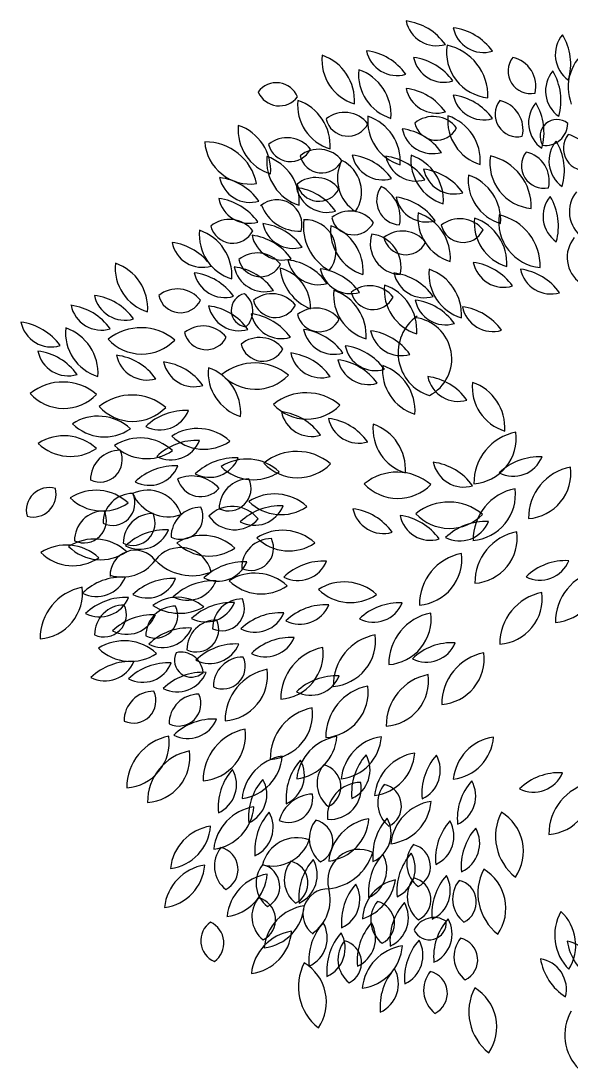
# Model space of a CAD drawing. Header units: millimetres. Extents: x 11966 to 133335, y 1756 to 88592.
# Drawn here: x 113012 to 115497, y 49333 to 54065 of the extents above; entities that cross this region are included whole.
import ezdxf

# ---------------------------------------------------------------- set-up
doc = ezdxf.new("R2010")
doc.units = ezdxf.units.MM

# ---------------------------------------------------------------- blocks, each defined once
blk = doc.blocks.new('A$C74456AAD')
at = {"color": 64, "linetype": 'Continuous'}
for centre, radius, start, end in [((1.8774, 4.89), 0.1402, 191.6172, 286.455), ((1.7069, 4.6059), 0.258, 35.4496, 82.6225), ((1.9197, 4.5755), 0.258, 35.4496, 82.6225), ((2.0901, 4.8596), 0.1402, 191.6172, 286.455), ((2.1293, 4.7214), 0.207, 171.3398, 264.5004), ((1.8741, 4.5226), 0.2354, 358.2313, 77.6088), ((1.567, 4.6857), 0.2075, 174.195, 252.9383), ((1.2914, 4.5028), 0.2153, 355.8674, 71.2659), ((1.6983, 4.7556), 0.1402, 191.6172, 286.455), ((1.5279, 4.4715), 0.258, 35.4496, 82.6225), ((1.7407, 4.4411), 0.258, 35.4496, 82.6225), ((1.9111, 4.7252), 0.1402, 191.6172, 286.455), ((1.7323, 4.6205), 0.2075, 174.195, 252.9383), ((1.4567, 4.4376), 0.2153, 355.8674, 71.2659), ((1.8774, 4.5858), 0.1402, 191.6172, 286.455), ((1.7069, 4.3017), 0.258, 35.4496, 82.6225), ((1.4571, 4.4822), 0.2075, 174.195, 252.9383), ((1.1816, 4.2993), 0.2153, 355.8674, 71.2659), ((1.9197, 4.2713), 0.258, 35.4496, 82.6225), ((2.0901, 4.5554), 0.1402, 191.6172, 286.455), ((1.4623, 4.3153), 0.1336, 38.2197, 128.9687), ((1.4766, 4.443), 0.1012, 193.6319, 333.5567), ((1.7739, 4.4104), 0.2075, 174.195, 252.9383), ((1.4983, 4.2275), 0.2153, 355.8674, 71.2659), ((1.8627, 4.2969), 0.1336, 38.2197, 128.9687), ((1.877, 4.4246), 0.1012, 193.6319, 333.5567), ((2.1353, 4.4125), 0.2075, 174.195, 252.9383), ((1.8597, 4.2297), 0.2153, 355.8674, 71.2659), ((1.6891, 4.1188), 0.258, 35.4496, 82.6225), ((1.8596, 4.4029), 0.1402, 191.6172, 286.455), ((1.2028, 4.2008), 0.1336, 38.2197, 128.9687), ((1.2171, 4.3285), 0.1012, 193.6319, 333.5567), ((1.3448, 4.149), 0.1336, 38.2197, 128.9687), ((1.3176, 4.2289), 0.2075, 174.195, 252.9383), ((1.042, 4.046), 0.2153, 355.8674, 71.2659), ((1.3591, 4.2767), 0.1012, 193.6319, 333.5567), ((1.607, 4.151), 0.1774, 152.7345, 237.5652), ((1.3785, 4.0892), 0.1596, 326.5839, 63.7158), ((1.4636, 4.0005), 0.258, 35.4496, 82.6225), ((1.634, 4.2846), 0.1402, 191.6172, 286.455), ((1.6147, 3.9952), 0.258, 35.4496, 82.6225), ((1.7851, 4.2793), 0.1402, 191.6172, 286.455), ((1.9687, 4.2345), 0.2075, 174.195, 252.9383), ((1.6931, 4.0517), 0.2153, 355.8674, 71.2659), ((1.9564, 4.2208), 0.1402, 191.6172, 286.455), ((1.786, 3.9367), 0.258, 35.4496, 82.6225), ((1.3312, 4.0214), 0.1336, 38.2197, 128.9687), ((1.3456, 4.1491), 0.1012, 193.6319, 333.5567), ((1.2113, 3.8538), 0.258, 35.4496, 82.6225), ((1.3817, 4.1379), 0.1402, 191.6172, 286.455), ((1.7158, 4.0506), 0.1091, 144.268, 267.1594), ((1.5517, 3.9715), 0.1616, 349.3272, 62.1002), ((1.1567, 3.9422), 0.1127, 345.0016, 131.2437), ((1.2582, 4.0973), 0.1844, 201.2986, 272.2744), ((1.6614, 3.8103), 0.258, 35.4496, 82.6225), ((1.8319, 4.0944), 0.1402, 191.6172, 286.455), ((1.4877, 3.8699), 0.1336, 38.2197, 128.9687), ((2, 3.9743), 0.2075, 174.195, 252.9383), ((1.7244, 3.7914), 0.2153, 355.8674, 71.2659), ((1.0598, 3.6911), 0.258, 35.4496, 82.6225), ((1.2303, 3.9752), 0.1402, 191.6172, 286.455), ((1.5069, 3.9355), 0.231, 172.7466, 240.4384), ((1.2822, 3.823), 0.1417, 321.3727, 92.2744), ((1.6059, 3.9159), 0.2075, 174.195, 252.9383), ((1.3304, 3.733), 0.2153, 355.8674, 71.2659), ((1.502, 3.9976), 0.1012, 193.6319, 333.5567), ((1.9826, 3.8355), 0.1336, 38.2197, 128.9687), ((1.997, 3.9632), 0.1012, 193.6319, 333.5567), ((1.7185, 3.8578), 0.1406, 162.6096, 267.7948), ((1.5669, 3.7508), 0.1499, 347.0695, 83.335), ((1.7231, 3.7798), 0.1336, 38.2197, 128.9687), ((1.7375, 3.9076), 0.1012, 193.6319, 333.5567), ((1.1239, 3.5674), 0.1845, 358.4611, 75.4063), ((1.3899, 3.7674), 0.2205, 185.5679, 248.2995), ((1.1728, 3.5273), 0.258, 35.4496, 82.6225), ((1.3432, 3.8114), 0.1402, 191.6172, 286.455), ((1.3191, 3.487), 0.258, 35.4496, 82.6225), ((1.4896, 3.7711), 0.1402, 191.6172, 286.455), ((2.0503, 3.7197), 0.2075, 174.195, 252.9383), ((1.7747, 3.5369), 0.2153, 355.8674, 71.2659), ((1.652, 3.4684), 0.258, 35.4496, 82.6225), ((1.8225, 3.7525), 0.1402, 191.6172, 286.455), ((1.6197, 3.6249), 0.2075, 174.195, 252.9383), ((1.3441, 3.4421), 0.2153, 355.8674, 71.2659), ((1.5762, 3.5326), 0.1336, 38.2197, 128.9687), ((1.8487, 3.6482), 0.2075, 174.195, 252.9383), ((1.5732, 3.4654), 0.2153, 355.8674, 71.2659), ((1.5905, 3.6603), 0.1012, 193.6319, 333.5567), ((1.9184, 3.6302), 0.1402, 191.6172, 286.455), ((1.7479, 3.3461), 0.258, 35.4496, 82.6225), ((1.333, 3.4322), 0.1336, 38.2197, 128.9687), ((1.3474, 3.5599), 0.1012, 193.6319, 333.5567), ((1.9068, 3.3636), 0.203, 125.3902, 252.2228), ((1.759, 3.3365), 0.187, 297.3232, 83.471), ((1.2438, 3.2131), 0.258, 35.4496, 82.6225), ((1.4143, 3.4972), 0.1402, 191.6172, 286.455), ((1.5466, 3.2071), 0.258, 35.4496, 82.6225), ((1.717, 3.4912), 0.1402, 191.6172, 286.455), ((1.186, 3.1071), 0.258, 35.4496, 82.6225), ((1.3564, 3.3911), 0.1402, 191.6172, 286.455), ((1.4317, 3.1395), 0.258, 35.4496, 82.6225), ((1.6022, 3.4236), 0.1402, 191.6172, 286.455), ((1.3988, 3.0767), 0.258, 35.4496, 82.6225), ((1.5692, 3.3607), 0.1402, 191.6172, 286.455), ((1.8404, 3.2851), 0.2075, 174.195, 252.9383), ((1.5648, 3.1023), 0.2153, 355.8674, 71.2659), ((1.8046, 3.0005), 0.258, 35.4496, 82.6225), ((1.9751, 3.2846), 0.1402, 191.6172, 286.455), ((2.2462, 3.209), 0.2075, 174.195, 252.9383), ((1.9706, 3.0261), 0.2153, 355.8674, 71.2659), ((1.2887, 2.9479), 0.2354, 49.6599, 129.0374), ((1.2924, 3.2713), 0.207, 222.7683, 315.929), ((1.1433, 2.8423), 0.258, 35.4496, 82.6225), ((1.3137, 3.1264), 0.1402, 191.6172, 286.455), ((1.5265, 3.096), 0.1402, 191.6172, 286.455), ((1.356, 2.8119), 0.258, 35.4496, 82.6225), ((1.7976, 3.0204), 0.2075, 174.195, 252.9383), ((1.522, 2.8375), 0.2153, 355.8674, 71.2659), ((2.2812, 2.7745), 0.2354, 101.0885, 180.466), ((2.0306, 2.9791), 0.207, 274.1969, 7.3576), ((2.3397, 2.6361), 0.258, 86.8782, 134.0511), ((2.2239, 2.9465), 0.1402, 243.0457, 337.8836), ((1.8296, 2.6138), 0.258, 35.4496, 82.6225), ((2.0001, 2.8979), 0.1402, 191.6172, 286.455), ((2.2776, 2.8217), 0.207, 274.1969, 7.3576), ((2.5282, 2.6172), 0.2354, 101.0885, 180.466), ((1.6992, 2.5896), 0.2354, 49.6599, 129.0374), ((1.7029, 2.913), 0.207, 222.7683, 315.929), ((2.0268, 2.7236), 0.207, 274.1969, 7.3576), ((2.2774, 2.519), 0.2354, 101.0885, 180.466), ((1.9324, 2.4546), 0.2354, 49.6599, 129.0374), ((1.6793, 2.3736), 0.258, 35.4496, 82.6225), ((1.8497, 2.6577), 0.1402, 191.6172, 286.455), ((1.936, 2.7781), 0.207, 222.7683, 315.929), ((2.0974, 2.3441), 0.258, 86.8782, 134.0511), ((1.9816, 2.6545), 0.1402, 243.0457, 337.8836), ((2.2859, 2.3252), 0.2354, 101.0885, 180.466), ((2.0353, 2.5297), 0.207, 274.1969, 7.3576), ((2.035, 2.227), 0.2354, 101.0885, 180.466), ((1.7845, 2.4316), 0.207, 274.1969, 7.3576), ((2.4608, 2.1675), 0.258, 86.8782, 134.0511), ((2.345, 2.4779), 0.1402, 243.0457, 337.8836), ((2.3985, 2.0504), 0.2354, 101.0885, 180.466), ((2.1479, 2.2549), 0.207, 274.1969, 7.3576), ((1.8966, 1.9581), 0.2354, 101.0885, 180.466), ((1.646, 2.1626), 0.207, 274.1969, 7.3576), ((1.9477, 1.7972), 0.258, 86.8782, 134.0511), ((1.8318, 2.1076), 0.1402, 243.0457, 337.8836), ((2.1362, 1.7783), 0.2354, 101.0885, 180.466), ((1.8856, 1.9828), 0.207, 274.1969, 7.3576), ((1.8853, 1.6801), 0.2354, 101.0885, 180.466), ((1.6347, 1.8846), 0.207, 274.1969, 7.3576)]:
    blk.add_arc(centre, radius, start, end, dxfattribs=at)
at = {"color": 66, "linetype": 'Continuous'}
for centre, radius, start, end in [((2.5538, 4.71), 0.1402, 140.1886, 235.0264), ((2.2254, 4.6661), 0.258, 344.0211, 31.194), ((2.6792, 4.5625), 0.2075, 122.7665, 201.5097), ((2.5098, 4.5461), 0.1402, 140.1886, 235.0264), ((2.1814, 4.5022), 0.258, 344.0211, 31.194), ((2.4332, 4.4021), 0.1402, 140.1886, 235.0264), ((2.1048, 4.3583), 0.258, 344.0211, 31.194), ((2.4213, 4.3406), 0.0762, 50.5291, 211.4743), ((2.3699, 4.3997), 0.0998, 262.184, 359.8194), ((2.5251, 4.2298), 0.1402, 140.1886, 235.0264), ((2.1967, 4.186), 0.258, 344.0211, 31.194), ((2.5514, 4.287), 0.1012, 142.2033, 282.1281), ((2.4426, 4.2186), 0.1336, 346.7912, 77.5402), ((2.3619, 4.2079), 0.1012, 142.2033, 282.1281), ((2.2531, 4.1395), 0.1336, 346.7912, 77.5402), ((2.4985, 3.9794), 0.1402, 140.1886, 235.0264), ((2.1701, 3.9355), 0.258, 344.0211, 31.194), ((2.6174, 4.0003), 0.1402, 140.1886, 235.0264)]:
    blk.add_arc(centre, radius, start, end, dxfattribs=at)
at = {"color": 62, "linetype": 'Continuous'}
for centre, radius, start, end in [((2.3013, 4.6354), 0.1012, 142.2033, 282.1281), ((2.1925, 4.5669), 0.1336, 346.7912, 77.5402), ((1.1545, 4.481), 0.1021, 21.8076, 143.8935), ((1.1672, 4.5821), 0.1036, 203.3183, 322.3827), ((2.2433, 4.4401), 0.1012, 142.2033, 282.1281), ((2.1345, 4.3717), 0.1336, 346.7912, 77.5402), ((1.1884, 4.3695), 0.2075, 174.195, 252.9383), ((0.9128, 4.1866), 0.2153, 355.8674, 71.2659), ((0.8341, 4.0801), 0.2354, 11.6008, 90.9783), ((1.0364, 4.3325), 0.207, 184.7092, 277.8699), ((2.325, 4.2212), 0.207, 171.3398, 264.5004), ((2.0698, 4.0224), 0.2354, 358.2313, 77.6088), ((2.2275, 4.1452), 0.2075, 174.195, 252.9383), ((1.952, 3.9623), 0.2153, 355.8674, 71.2659), ((0.8645, 3.8989), 0.258, 35.4496, 82.6225), ((1.0349, 4.183), 0.1402, 191.6172, 286.455), ((0.8603, 3.8046), 0.258, 35.4496, 82.6225), ((1.0307, 4.0886), 0.1402, 191.6172, 286.455), ((2.3649, 3.9547), 0.207, 171.3398, 264.5004), ((2.1097, 3.756), 0.2354, 358.2313, 77.6088), ((0.9422, 3.832), 0.1336, 38.2197, 128.9687), ((0.9565, 3.9597), 0.1012, 193.6319, 333.5567), ((2.2552, 3.9511), 0.2075, 174.195, 252.9383), ((1.9796, 3.7682), 0.2153, 355.8674, 71.2659), ((1.0132, 3.8961), 0.2075, 174.195, 252.9383), ((0.7376, 3.7132), 0.2153, 355.8674, 71.2659), ((1.0106, 3.6385), 0.258, 35.4496, 82.6225), ((1.1811, 3.9226), 0.1402, 191.6172, 286.455), ((2.6074, 3.7941), 0.1402, 140.1886, 235.0264), ((0.6493, 3.6058), 0.258, 35.4496, 82.6225), ((0.8197, 3.8899), 0.1402, 191.6172, 286.455), ((1.0678, 3.6807), 0.1336, 38.2197, 128.9687), ((0.9304, 3.4956), 0.258, 35.4496, 82.6225), ((1.1008, 3.7797), 0.1402, 191.6172, 286.455), ((1.0821, 3.8084), 0.1012, 193.6319, 333.5567), ((2.1808, 3.7998), 0.1402, 191.6172, 286.455), ((2.0103, 3.5157), 0.258, 35.4496, 82.6225), ((2.2231, 3.4853), 0.258, 35.4496, 82.6225), ((2.3936, 3.7694), 0.1402, 191.6172, 286.455), ((0.75, 3.4692), 0.258, 35.4496, 82.6225), ((0.9204, 3.7533), 0.1402, 191.6172, 286.455), ((0.7063, 3.5183), 0.1336, 38.2197, 128.9687), ((0.7207, 3.646), 0.1012, 193.6319, 333.5567), ((1.0259, 3.556), 0.0762, 101.9577, 262.9028), ((0.9476, 3.5527), 0.0998, 313.6126, 51.2479), ((1.1346, 3.4966), 0.1336, 38.2197, 128.9687), ((1.149, 3.6243), 0.1012, 193.6319, 333.5567), ((0.8148, 3.3196), 0.258, 35.4496, 82.6225), ((0.9852, 3.6037), 0.1402, 191.6172, 286.455), ((1.9607, 3.3157), 0.258, 35.4496, 82.6225), ((2.1312, 3.5998), 0.1402, 191.6172, 286.455), ((1.0068, 3.284), 0.258, 35.4496, 82.6225), ((1.1772, 3.5681), 0.1402, 191.6172, 286.455), ((0.5424, 3.2417), 0.2354, 49.6599, 129.0374), ((0.8228, 3.3512), 0.1336, 38.2197, 128.9687), ((0.8371, 3.4789), 0.1012, 193.6319, 333.5567), ((0.5461, 3.5651), 0.207, 222.7683, 315.929), ((1.0783, 3.2991), 0.1336, 38.2197, 128.9687), ((1.0926, 3.4269), 0.1012, 193.6319, 333.5567), ((0.7819, 3.3507), 0.1402, 191.6172, 286.455), ((0.6114, 3.0666), 0.258, 35.4496, 82.6225), ((1.0556, 3.0828), 0.2354, 49.6599, 129.0374), ((1.053, 3.2751), 0.2075, 174.195, 252.9383), ((0.7774, 3.0922), 0.2153, 355.8674, 71.2659), ((1.0593, 3.4062), 0.207, 222.7683, 315.929), ((0.7428, 2.8453), 0.258, 86.8782, 134.0511), ((0.627, 3.1556), 0.1402, 243.0457, 337.8836), ((0.7978, 2.8066), 0.2153, 47.296, 122.6944), ((0.8267, 3.136), 0.2075, 225.6236, 304.3669), ((0.793, 2.71), 0.258, 86.8782, 134.0511), ((0.6772, 3.0204), 0.1402, 243.0457, 337.8836), ((0.9668, 2.6313), 0.258, 86.8782, 134.0511), ((0.8509, 2.9417), 0.1402, 243.0457, 337.8836), ((1.246, 2.6831), 0.2354, 49.6599, 129.0374), ((0.6947, 2.5952), 0.258, 86.8782, 134.0511), ((0.5788, 2.9056), 0.1402, 243.0457, 337.8836), ((1.0208, 2.6687), 0.2153, 47.296, 122.6944), ((1.0496, 2.9982), 0.2075, 225.6236, 304.3669), ((1.2497, 3.0066), 0.207, 222.7683, 315.929), ((0.7723, 2.646), 0.1616, 40.7558, 113.5288), ((0.8128, 2.8236), 0.1091, 195.6966, 318.588), ((0.9381, 2.7514), 0.1012, 245.0604, 24.9852), ((1.0291, 2.6605), 0.1336, 89.6483, 180.3973), ((0.5723, 2.584), 0.1596, 18.0124, 115.1444), ((0.6664, 2.8011), 0.1774, 204.163, 288.9938), ((1.1453, 2.5113), 0.2153, 47.296, 122.6944), ((0.8119, 2.5326), 0.1336, 89.6483, 180.3973), ((0.7209, 2.6234), 0.1012, 245.0604, 24.9852), ((0.9543, 2.5203), 0.1499, 38.498, 134.7636), ((1.17, 2.4147), 0.258, 86.8782, 134.0511), ((1.0542, 2.7251), 0.1402, 243.0457, 337.8836), ((1.1742, 2.8407), 0.2075, 225.6236, 304.3669), ((1.637, 2.6881), 0.1402, 191.6172, 286.455), ((1.4665, 2.404), 0.258, 35.4496, 82.6225), ((0.505, 2.5956), 0.1012, 245.0604, 24.9852), ((0.5959, 2.5047), 0.1336, 89.6483, 180.3973), ((0.9652, 2.7055), 0.1406, 214.0382, 319.2234), ((0.652, 2.3065), 0.258, 86.8782, 134.0511), ((0.5362, 2.6169), 0.1402, 243.0457, 337.8836), ((1.1814, 2.3472), 0.2153, 47.296, 122.6944), ((0.8208, 2.3242), 0.2153, 47.296, 122.6944), ((1.0398, 2.4823), 0.1012, 245.0604, 24.9852), ((1.1307, 2.3915), 0.1336, 89.6483, 180.3973), ((1.2103, 2.6767), 0.2075, 225.6236, 304.3669), ((0.7204, 2.3428), 0.1417, 12.8013, 143.703), ((0.8496, 2.6537), 0.2075, 225.6236, 304.3669), ((0.7725, 2.5886), 0.231, 224.1752, 291.8669), ((1.0061, 2.1621), 0.258, 86.8782, 134.0511), ((0.8903, 2.4725), 0.1402, 243.0457, 337.8836), ((1.3667, 2.1654), 0.258, 86.8782, 134.0511), ((1.2509, 2.4758), 0.1402, 243.0457, 337.8836), ((1.0568, 2.1536), 0.2153, 47.296, 122.6944), ((2.6493, 2.1486), 0.2354, 101.0885, 180.466), ((2.3988, 2.3531), 0.207, 274.1969, 7.3576), ((0.6848, 2.0866), 0.258, 86.8782, 134.0511), ((0.569, 2.397), 0.1402, 243.0457, 337.8836), ((0.8672, 2.0762), 0.258, 86.8782, 134.0511), ((0.7514, 2.3866), 0.1402, 243.0457, 337.8836), ((1.0857, 2.4831), 0.2075, 225.6236, 304.3669), ((1.4601, 2.1143), 0.2153, 47.296, 122.6944), ((1.4889, 2.4437), 0.2075, 225.6236, 304.3669), ((0.7069, 2.0756), 0.1845, 49.8897, 126.8348), ((0.9504, 1.9784), 0.258, 86.8782, 134.0511), ((0.8346, 2.2887), 0.1402, 243.0457, 337.8836), ((0.9086, 2.21), 0.1012, 245.0604, 24.9852), ((0.9996, 2.1192), 0.1336, 89.6483, 180.3973), ((1.3766, 1.9685), 0.258, 86.8782, 134.0511), ((1.2607, 2.2789), 0.1402, 243.0457, 337.8836), ((1.7081, 1.977), 0.258, 86.8782, 134.0511), ((1.5923, 2.2874), 0.1402, 243.0457, 337.8836), ((0.607, 2.1772), 0.1012, 245.0604, 24.9852), ((0.6979, 2.0863), 0.1336, 89.6483, 180.3973), ((0.7164, 2.4082), 0.2205, 236.9964, 299.7281), ((1.1733, 1.9324), 0.258, 86.8782, 134.0511), ((1.0575, 2.2428), 0.1402, 243.0457, 337.8836), ((0.7926, 2.1147), 0.1012, 245.0604, 24.9852), ((0.8836, 2.0238), 0.1336, 89.6483, 180.3973), ((0.757, 1.8635), 0.258, 86.8782, 134.0511), ((0.6411, 2.1739), 0.1402, 243.0457, 337.8836), ((1.6458, 1.8599), 0.2354, 101.0885, 180.466), ((1.3952, 2.0645), 0.207, 274.1969, 7.3576), ((0.97, 1.7913), 0.258, 86.8782, 134.0511), ((0.8542, 2.1017), 0.1402, 243.0457, 337.8836), ((1.2202, 1.8211), 0.258, 86.8782, 134.0511), ((1.1043, 2.1315), 0.1402, 243.0457, 337.8836), ((0.7693, 1.9758), 0.0762, 153.3863, 314.3314), ((0.7231, 1.9126), 0.0998, 5.0412, 102.6765), ((0.9119, 1.9475), 0.1012, 245.0604, 24.9852), ((1.0028, 1.8567), 0.1336, 89.6483, 180.3973), ((1.1581, 2.0067), 0.207, 274.1969, 7.3576), ((1.4087, 1.8022), 0.2354, 101.0885, 180.466), ((0.6652, 1.706), 0.258, 86.8782, 134.0511), ((0.5493, 2.0164), 0.1402, 243.0457, 337.8836), ((0.8225, 1.6634), 0.258, 86.8782, 134.0511), ((0.7067, 1.9738), 0.1402, 243.0457, 337.8836), ((0.9072, 1.9086), 0.207, 274.1969, 7.3576), ((1.1578, 1.704), 0.2354, 101.0885, 180.466), ((1.4236, 1.6473), 0.258, 86.8782, 134.0511), ((1.3078, 1.9577), 0.1402, 243.0457, 337.8836), ((1.6121, 1.6284), 0.2354, 101.0885, 180.466), ((1.3616, 1.833), 0.207, 274.1969, 7.3576), ((0.5087, 1.7933), 0.1012, 245.0604, 24.9852), ((0.5996, 1.7025), 0.1336, 89.6483, 180.3973), ((0.7119, 1.7802), 0.1012, 245.0604, 24.9852), ((0.8029, 1.6893), 0.1336, 89.6483, 180.3973), ((1.3613, 1.5303), 0.2354, 101.0885, 180.466), ((1.1107, 1.7348), 0.207, 274.1969, 7.3576), ((0.8697, 1.4525), 0.258, 86.8782, 134.0511), ((0.7538, 1.7629), 0.1402, 243.0457, 337.8836), ((1.0582, 1.4336), 0.2354, 101.0885, 180.466), ((0.8076, 1.6382), 0.207, 274.1969, 7.3576), ((0.7136, 1.4019), 0.2354, 101.0885, 180.466), ((0.4631, 1.6064), 0.207, 274.1969, 7.3576), ((1.4598, 1.4186), 0.2153, 98.7246, 174.123), ((1.2202, 1.6466), 0.2075, 277.0522, 355.7954), ((1.421, 1.6458), 0.2075, 277.0522, 355.7954), ((1.6606, 1.4179), 0.2153, 98.7246, 174.123), ((2.1672, 1.4164), 0.2153, 98.7246, 174.123), ((1.9276, 1.6444), 0.2075, 277.0522, 355.7954), ((0.8073, 1.3355), 0.2354, 101.0885, 180.466), ((0.5567, 1.54), 0.207, 274.1969, 7.3576), ((1.2131, 1.3303), 0.2153, 98.7246, 174.123), ((0.9735, 1.5583), 0.2075, 277.0522, 355.7954), ((1.4554, 1.3531), 0.258, 138.3068, 185.4797), ((1.1405, 1.456), 0.1402, 294.4743, 29.3122), ((1.7515, 1.377), 0.258, 138.3068, 185.4797), ((1.4366, 1.4799), 0.1402, 294.4743, 29.3122), ((1.8114, 1.3438), 0.2153, 98.7246, 174.123), ((1.5717, 1.5717), 0.2075, 277.0522, 355.7954), ((2.0691, 1.3753), 0.258, 138.3068, 185.4797), ((1.7542, 1.4783), 0.1402, 294.4743, 29.3122), ((1.1485, 1.3114), 0.258, 138.3068, 185.4797), ((0.8336, 1.4144), 0.1402, 294.4743, 29.3122), ((1.4714, 1.42), 0.1336, 141.0769, 231.8259), ((1.3437, 1.4056), 0.1012, 296.489, 76.4138), ((2.4317, 1.2103), 0.258, 86.8782, 134.0511), ((2.3159, 1.5207), 0.1402, 243.0457, 337.8836), ((1.2855, 1.2663), 0.258, 138.3068, 185.4797), ((0.9706, 1.3693), 0.1402, 294.4743, 29.3122), ((1.5344, 1.2742), 0.1499, 89.9266, 186.1921), ((1.3965, 1.3981), 0.1406, 265.4668, 10.652), ((2.2291, 1.2602), 0.258, 138.3068, 185.4797), ((1.9142, 1.3632), 0.1402, 294.4743, 29.3122), ((2.3697, 1.396), 0.207, 274.1969, 7.3576), ((2.6203, 1.1914), 0.2354, 101.0885, 180.466), ((1.7451, 1.3317), 0.1336, 141.0769, 231.8259), ((1.6174, 1.3173), 0.1012, 296.489, 76.4138), ((1.2091, 1.3526), 0.1091, 247.1252, 10.0166), ((1.3227, 1.2102), 0.1616, 92.1843, 164.9574), ((1.6454, 1.3537), 0.2075, 277.0522, 355.7954), ((1.885, 1.1257), 0.2153, 98.7246, 174.123), ((1.314, 1.1178), 0.258, 138.3068, 185.4797), ((0.9991, 1.2208), 0.1402, 294.4743, 29.3122), ((2.3792, 1.1816), 0.2354, 152.5171, 231.8946), ((2.063, 1.1133), 0.207, 325.6255, 58.7861), ((1.436, 1.1704), 0.1336, 141.0769, 231.8259), ((1.3083, 1.156), 0.1012, 296.489, 76.4138), ((1.3649, 1.2755), 0.2075, 277.0522, 355.7954), ((1.6045, 1.0475), 0.2153, 98.7246, 174.123), ((1.8468, 1.0913), 0.258, 138.3068, 185.4797), ((1.5319, 1.1943), 0.1402, 294.4743, 29.3122), ((2.1306, 1.0788), 0.258, 138.3068, 185.4797), ((1.8157, 1.1818), 0.1402, 294.4743, 29.3122), ((2.2468, 1.046), 0.258, 138.3068, 185.4797), ((1.932, 1.149), 0.1402, 294.4743, 29.3122), ((1.2465, 1.0152), 0.1596, 69.441, 166.5729), ((1.1354, 1.2242), 0.1774, 255.5916, 340.4224), ((1.8763, 1.0594), 0.1336, 141.0769, 231.8259), ((1.7486, 1.045), 0.1012, 296.489, 76.4138), ((1.5274, 0.9805), 0.1417, 64.2298, 195.1316), ((1.3677, 1.1746), 0.231, 275.6038, 343.2955), ((1.8274, 0.9292), 0.258, 138.3068, 185.4797), ((1.5125, 1.0321), 0.1402, 294.4743, 29.3122), ((1.9557, 0.9332), 0.258, 138.3068, 185.4797), ((1.6408, 1.0361), 0.1402, 294.4743, 29.3122), ((1.1957, 0.969), 0.1336, 141.0769, 231.8259), ((1.068, 0.9546), 0.1012, 296.489, 76.4138), ((1.3231, 0.9842), 0.1336, 141.0769, 231.8259), ((1.1954, 0.9698), 0.1012, 296.489, 76.4138), ((1.5132, 0.9045), 0.258, 138.3068, 185.4797), ((1.1983, 1.0075), 0.1402, 294.4743, 29.3122), ((0.9053, 1.0255), 0.2075, 277.0522, 355.7954), ((1.145, 0.7975), 0.2153, 98.7246, 174.123), ((2.1142, 0.8319), 0.258, 138.3068, 185.4797), ((1.7993, 0.9349), 0.1402, 294.4743, 29.3122), ((2.2995, 0.9243), 0.2354, 152.5171, 231.8946), ((1.9834, 0.8559), 0.207, 325.6255, 58.7861), ((1.7055, 0.7931), 0.258, 138.3068, 185.4797), ((1.3906, 0.896), 0.1402, 294.4743, 29.3122), ((1.7279, 0.8034), 0.1845, 101.3182, 178.2634), ((1.4738, 1.0183), 0.2205, 288.425, 351.1567), ((1.8785, 0.9093), 0.1336, 141.0769, 231.8259), ((1.7508, 0.8948), 0.1012, 296.489, 76.4138), ((2.0835, 0.8983), 0.1336, 141.0769, 231.8259), ((1.9558, 0.8839), 0.1012, 296.489, 76.4138), ((1.1768, 0.819), 0.1336, 141.0769, 231.8259), ((1.0491, 0.8046), 0.1012, 296.489, 76.4138), ((1.3864, 0.8309), 0.1127, 87.8587, 234.1008), ((1.2126, 0.8954), 0.1844, 304.1557, 15.1316), ((1.0729, 0.8829), 0.2075, 277.0522, 355.7954), ((1.3125, 0.6549), 0.2153, 98.7246, 174.123), ((1.7139, 0.8031), 0.1336, 141.0769, 231.8259), ((1.5862, 0.7887), 0.1012, 296.489, 76.4138), ((1.9249, 0.7103), 0.258, 138.3068, 185.4797), ((1.61, 0.8133), 0.1402, 294.4743, 29.3122), ((1.8654, 0.7145), 0.0998, 56.4697, 154.1051), ((2.1222, 0.6368), 0.258, 138.3068, 185.4797), ((1.8074, 0.7398), 0.1402, 294.4743, 29.3122), ((2.6262, 0.7345), 0.2153, 150.1532, 225.5516), ((2.2985, 0.6893), 0.2075, 328.4807, 47.224), ((1.5584, 0.6196), 0.258, 138.3068, 185.4797), ((1.2436, 0.7225), 0.1402, 294.4743, 29.3122), ((1.7765, 0.619), 0.258, 138.3068, 185.4797), ((1.4616, 0.722), 0.1402, 294.4743, 29.3122), ((1.8448, 0.79), 0.0762, 204.8148, 5.76), ((1.6393, 0.5733), 0.258, 138.3068, 185.4797), ((1.3244, 0.6762), 0.1402, 294.4743, 29.3122), ((2.0897, 0.6376), 0.1336, 141.0769, 231.8259), ((1.962, 0.6232), 0.1012, 296.489, 76.4138), ((2.7213, 0.7513), 0.258, 189.7354, 236.9083), ((2.4445, 0.5693), 0.1402, 345.9029, 80.7407), ((2.6007, 0.6722), 0.258, 189.7354, 236.9083), ((2.3239, 0.4902), 0.1402, 345.9029, 80.7407), ((2.6717, 0.2842), 0.2153, 150.1532, 225.5516)]:
    blk.add_arc(centre, radius, start, end, dxfattribs=at)
at = {"color": 60, "linetype": 'Continuous'}
for centre, radius, start, end in [((0.633, 3.7471), 0.2075, 174.195, 252.9383), ((0.3575, 3.5642), 0.2153, 355.8674, 71.2659), ((0.4691, 3.6511), 0.1402, 191.6172, 286.455), ((0.2986, 3.367), 0.258, 35.4496, 82.6225), ((0.193, 3.3223), 0.258, 35.4496, 82.6225), ((0.3635, 3.6064), 0.1402, 191.6172, 286.455), ((0.1373, 3.5305), 0.1402, 191.6172, 286.455), ((-0.0331, 3.2464), 0.258, 35.4496, 82.6225), ((0.4085, 3.4549), 0.2075, 174.195, 252.9383), ((0.1329, 3.272), 0.2153, 355.8674, 71.2659), ((0.0435, 3.1159), 0.258, 35.4496, 82.6225), ((0.2139, 3.4), 0.1402, 191.6172, 286.455), ((0.3987, 3.097), 0.258, 35.4496, 82.6225), ((0.5691, 3.3811), 0.1402, 191.6172, 286.455), ((0.1895, 2.9965), 0.2354, 49.6599, 129.0374), ((0.1932, 3.3199), 0.207, 222.7683, 315.929), ((0.5014, 2.9378), 0.2354, 49.6599, 129.0374), ((0.3487, 2.8623), 0.2153, 47.296, 122.6944), ((0.5051, 3.2613), 0.207, 222.7683, 315.929), ((0.3775, 3.1918), 0.2075, 225.6236, 304.3669), ((0.1946, 2.7737), 0.2153, 47.296, 122.6944), ((0.2235, 3.1032), 0.2075, 225.6236, 304.3669), ((0.5388, 2.7639), 0.2153, 47.296, 122.6944), ((0.5677, 3.0934), 0.2075, 225.6236, 304.3669), ((0.3568, 2.8813), 0.1012, 245.0604, 24.9852), ((0.4478, 2.7904), 0.1336, 89.6483, 180.3973), ((0.1264, 2.6531), 0.1021, 73.2361, 195.322), ((0.0552, 2.7261), 0.1036, 254.7469, 13.8113), ((0.3389, 2.5277), 0.2153, 47.296, 122.6944), ((0.3677, 2.8571), 0.2075, 225.6236, 304.3669), ((0.4136, 2.6858), 0.1012, 245.0604, 24.9852), ((0.5045, 2.5949), 0.1336, 89.6483, 180.3973), ((0.2846, 2.607), 0.1012, 245.0604, 24.9852), ((0.3755, 2.5162), 0.1336, 89.6483, 180.3973), ((0.3318, 2.3077), 0.2153, 47.296, 122.6944), ((0.2058, 2.2806), 0.2153, 47.296, 122.6944), ((0.2347, 2.6101), 0.2075, 225.6236, 304.3669), ((0.3606, 2.6372), 0.2075, 225.6236, 304.3669), ((0.5155, 2.3597), 0.1127, 36.4302, 182.6723), ((0.4575, 2.5358), 0.1844, 252.7272, 323.703), ((0.4575, 2.0934), 0.258, 86.8782, 134.0511), ((0.3417, 2.4038), 0.1402, 243.0457, 337.8836), ((0.0711, 2.2788), 0.207, 274.1969, 7.3576), ((0.3217, 2.0743), 0.2354, 101.0885, 180.466), ((0.4717, 2.0013), 0.258, 86.8782, 134.0511), ((0.3559, 2.3117), 0.1402, 243.0457, 337.8836), ((0.3753, 2.1825), 0.1012, 245.0604, 24.9852), ((0.4662, 2.0916), 0.1336, 89.6483, 180.3973), ((0.593, 1.9226), 0.258, 86.8782, 134.0511), ((0.4772, 2.233), 0.1402, 243.0457, 337.8836), ((0.4667, 1.8485), 0.2153, 47.296, 122.6944), ((0.4956, 2.178), 0.2075, 225.6236, 304.3669), ((0.4956, 1.7125), 0.258, 86.8782, 134.0511), ((0.3797, 2.0229), 0.1402, 243.0457, 337.8836), ((0.8453, 1.3292), 0.2075, 277.0522, 355.7954), ((1.0849, 1.1012), 0.2153, 98.7246, 174.123), ((0.8894, 1.0139), 0.2153, 98.7246, 174.123), ((0.6498, 1.2419), 0.2075, 277.0522, 355.7954), ((1.0074, 1.0465), 0.1336, 141.0769, 231.8259), ((0.8797, 1.0321), 0.1012, 296.489, 76.4138), ((0.8626, 0.8382), 0.2153, 98.7246, 174.123), ((0.623, 1.0662), 0.2075, 277.0522, 355.7954), ((0.9144, 0.7096), 0.1021, 124.6647, 246.7506), ((0.813, 0.6995), 0.1036, 306.1755, 65.2398), ((1.2552, 0.5395), 0.2153, 98.7246, 174.123), ((1.0156, 0.7675), 0.2075, 277.0522, 355.7954), ((1.9908, 0.5404), 0.258, 138.3068, 185.4797), ((1.6759, 0.6433), 0.1402, 294.4743, 29.3122), ((1.5653, 0.6253), 0.1336, 141.0769, 231.8259), ((1.4376, 0.6108), 0.1012, 296.489, 76.4138), ((1.5161, 0.702), 0.2075, 277.0522, 355.7954), ((1.7557, 0.474), 0.2153, 98.7246, 174.123), ((1.4887, 0.5015), 0.2354, 152.5171, 231.8946), ((1.1726, 0.4331), 0.207, 325.6255, 58.7861), ((1.88, 0.4118), 0.258, 138.3068, 185.4797), ((1.5651, 0.5148), 0.1402, 294.4743, 29.3122), ((1.9527, 0.4869), 0.1336, 141.0769, 231.8259), ((1.825, 0.4725), 0.1012, 296.489, 76.4138), ((2.2588, 0.3887), 0.2354, 152.5171, 231.8946), ((1.9426, 0.3203), 0.207, 325.6255, 58.7861)]:
    blk.add_arc(centre, radius, start, end, dxfattribs=at)

msp = doc.modelspace()

# ---------------------------------------------------------------- block references
at = {"xscale": 1000, "yscale": 1000, "zscale": 1000}
msp.add_blockref('A$C74456AAD', (113012.4, 49202.8, 0), dxfattribs=at)

doc.saveas('drawing.dxf')
